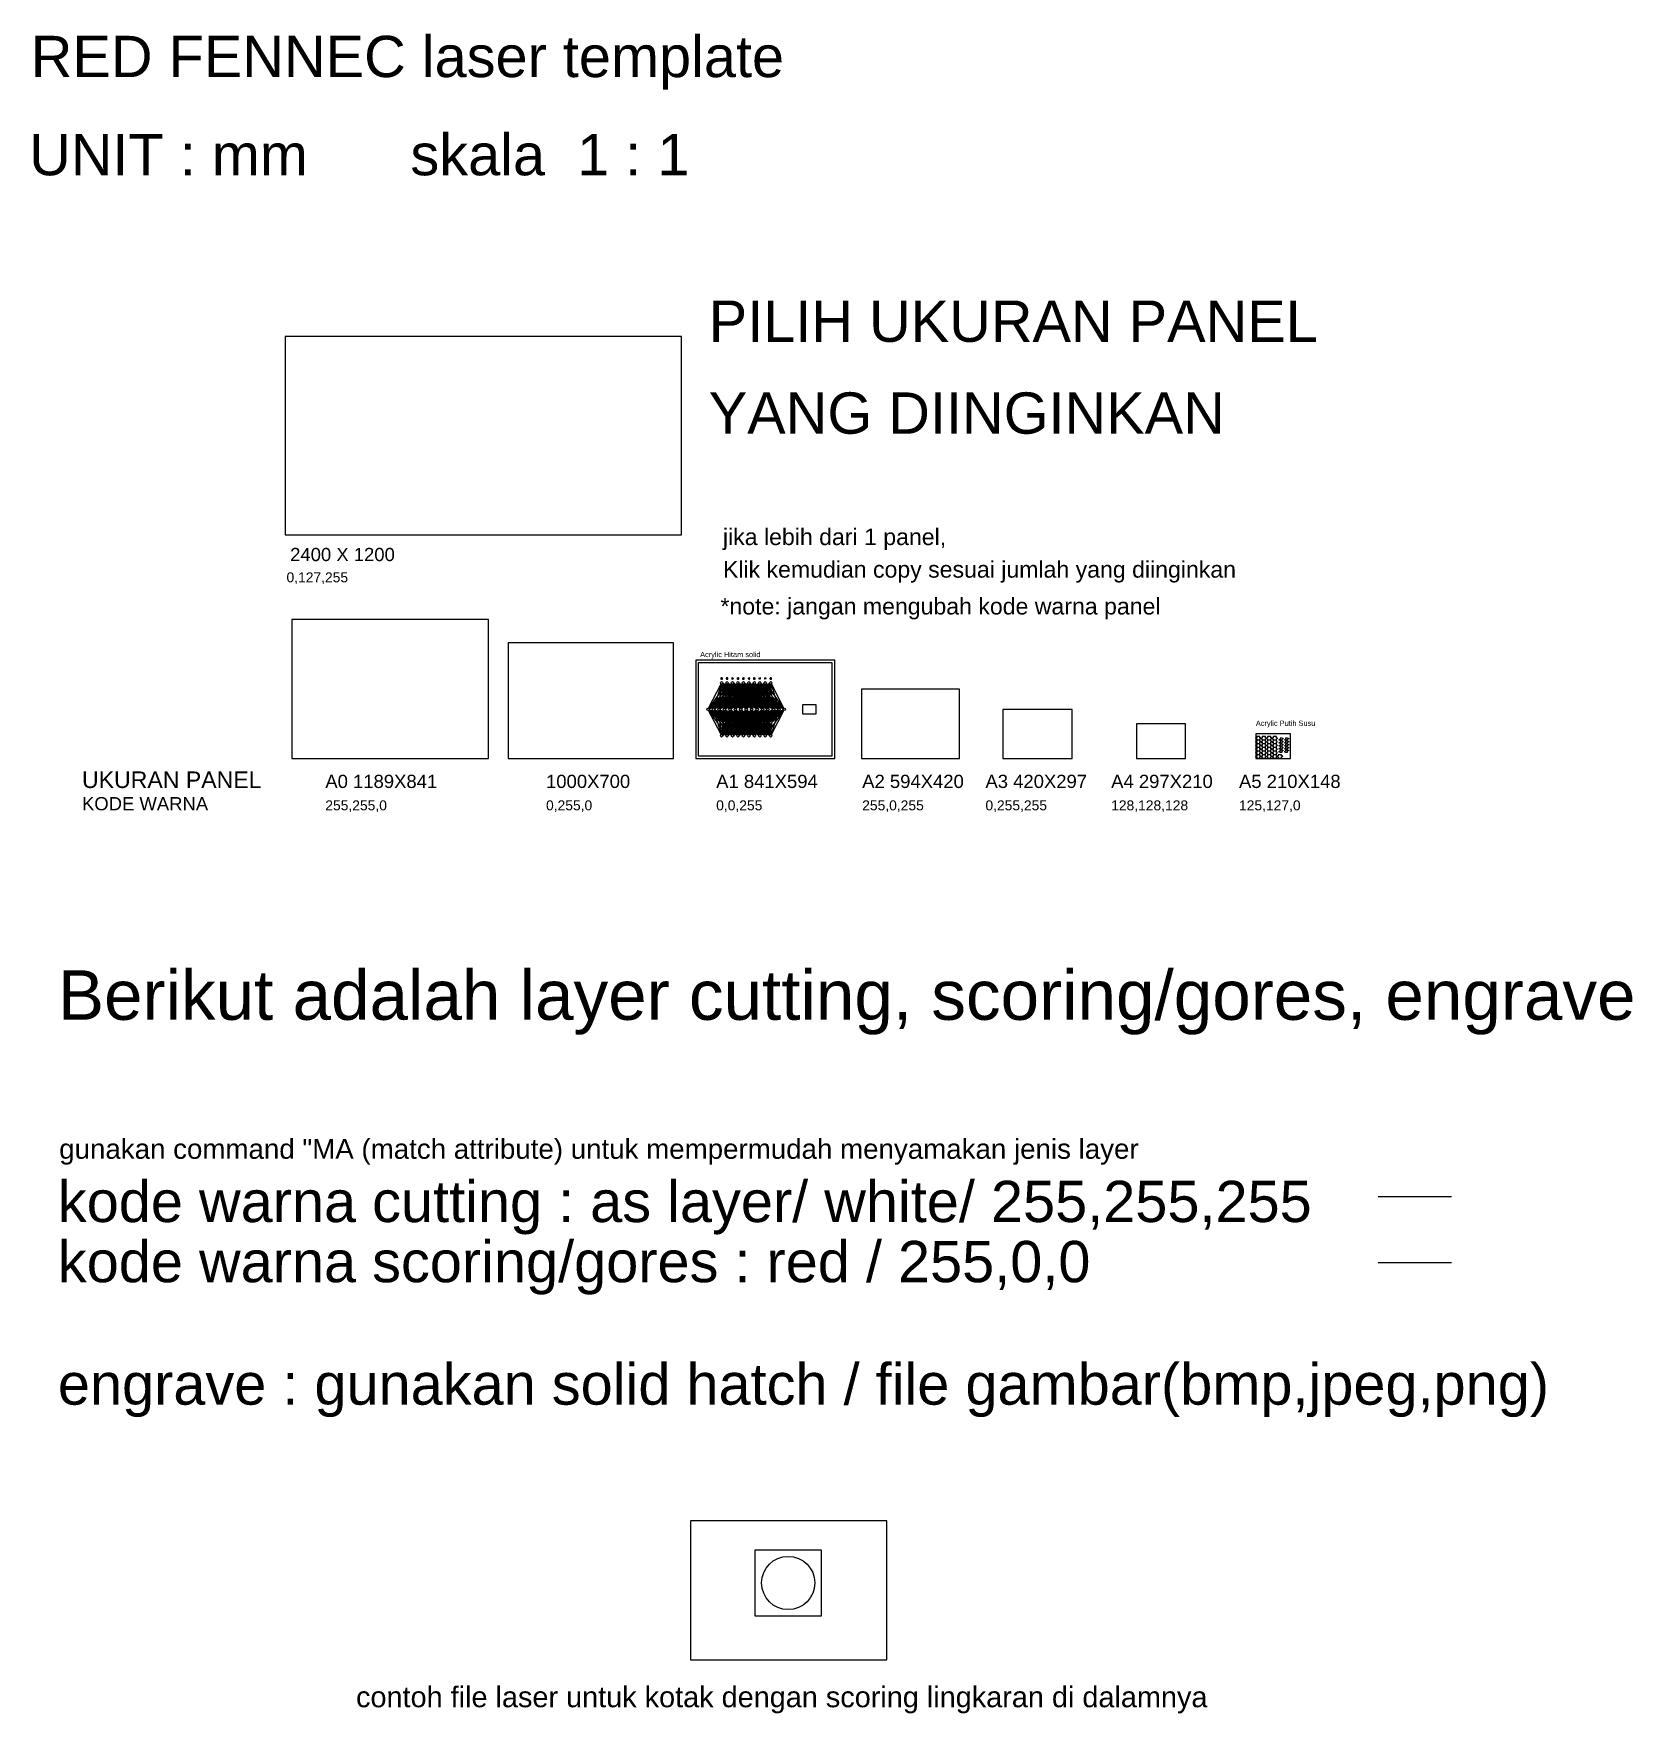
# Model space of a CAD drawing. Header units: inches. Extents: x 1224 to 10902, y 191 to 10356.
import ezdxf
from ezdxf.enums import TextEntityAlignment as Align

# ---------------------------------------------------------------- set-up
doc = ezdxf.new("R2010")
doc.units = ezdxf.units.IN
doc.header["$MEASUREMENT"] = 0
for name, color, linetype in [('CUTTING', 7, 'Continuous'), ('LOCKED', 7, 'Continuous'), ('SCORING', 1, 'Continuous')]:
    doc.layers.add(name, color=color, linetype=linetype)
doc.styles.get("Standard").update_dxf_attribs({"font": 'arial.ttf'})

# ---------------------------------------------------------------- blocks, each defined once
blk = doc.blocks.new('*U3')
at = {"layer": 'CUTTING'}
for p, q in [((-15, 0), (-15, 2.5)), ((-15, 2.5), (-10, 2.5)), ((-15, 0), (-15, -2.5)), ((15, 2.5), (10, 2.5)), ((15, 0), (15, 2.5)), ((15, 0), (15, -2.5)), ((-15, -2.5), (-10, -2.5)), ((15, -2.5), (10, -2.5))]:
    blk.add_line(p, q, dxfattribs=at)
for points in [[(10, 2.5), (10, 10), (-10, 10), (-10, 2.5)], [(-10, -2.5), (-10, -10), (10, -10), (10, -2.5)]]:
    blk.add_lwpolyline(points, dxfattribs=at)
blk = doc.blocks.new('*U4')
at = {"layer": 'CUTTING', "color": 0, "linetype": 'ByBlock', "lineweight": -2, "transparency": 16777216}
for p in [(0, 110), (33, 110), (66, 110), (99, 110), (0, 88), (0, 66), (0, 44), (0, 22), (0, 0), (33, 88), (33, 66), (33, 44), (33, 22), (33, 0), (66, 88), (66, 66), (66, 44), (66, 22), (66, 0), (99, 88), (99, 66), (99, 44), (99, 22), (99, 0)]:
    blk.add_blockref('*U3', p, dxfattribs=at)
blk = doc.blocks.new('*U5')
at = {"layer": 'CUTTING'}
for p, q in [((6, 6), (11, 6)), ((11, 1), (6, 1)), ((11, 6), (11, 1)), ((-11, -6), (-11, -1)), ((-11, -1), (-6, -1)), ((-6, -6), (-11, -6))]:
    blk.add_line(p, q, dxfattribs=at)
for points in [[(6, 6), (-6, 6), (-6, -1)], [(-6, -6), (6, -6), (6, 1)]]:
    blk.add_lwpolyline(points, dxfattribs=at)
blk = doc.blocks.new('*U6')
at = {"layer": 'CUTTING', "color": 0, "linetype": 'ByBlock', "lineweight": -2, "transparency": 16777216}
for p in [(0, 72), (0, 54), (0, 36), (0, 18), (0, 0), (33, 72), (33, 54), (33, 36), (33, 18), (33, 0)]:
    blk.add_blockref('*U5', p, dxfattribs=at)

msp = doc.modelspace()

# ---------------------------------------------------------------- linework, layer by layer
at = {"color": 150}
msp.add_lwpolyline([(2746, 7324), (5146, 7324), (5146, 8524), (2746, 8524)], close=True, dxfattribs=at)
at = {"color": 2}
for points in [[(2788, 5970), (3977, 5970), (3977, 6811), (2788, 6811)], [(5201, 515), (6390, 515), (6390, 1356), (5201, 1356)]]:
    msp.add_lwpolyline(points, close=True, dxfattribs=at)
at = {"color": 3}
msp.add_lwpolyline([(4097, 5970), (5097, 5970), (5097, 6670), (4097, 6670)], close=True, dxfattribs=at)
at = {"color": 5}
msp.add_lwpolyline([(5233, 6564), (5233, 5970), (6074, 5970), (6074, 6564)], close=True, dxfattribs=at)
at = {"color": 6}
msp.add_lwpolyline([(6235, 5970), (6829, 5970), (6829, 6390), (6235, 6390)], close=True, dxfattribs=at)
at = {"color": 4}
msp.add_lwpolyline([(7091, 5970), (7511, 5970), (7511, 6267), (7091, 6267)], close=True, dxfattribs=at)
at = {"color": 8}
msp.add_lwpolyline([(7901, 5970), (8198, 5970), (8198, 6180), (7901, 6180)], close=True, dxfattribs=at)
at = {"color": 30}
msp.add_lwpolyline([(8622, 5970), (8832, 5970), (8832, 6118), (8622, 6118)], close=True, dxfattribs=at)
msp.add_lwpolyline([(5592, 1180), (5992, 1180), (5992, 780), (5592, 780), (5592, 1180)])
at = {"color": 1}
msp.add_circle((5792, 980), 161, dxfattribs=at)
at = {"layer": 'CUTTING'}
for p, q in [((8754, 5982), (8754, 5985)), ((8754, 5985), (8759, 5985)), ((8754, 5982), (8754, 5980)), ((8754, 5980), (8759, 5980)), ((8784, 5985), (8779, 5985)), ((8784, 5980), (8779, 5980)), ((8784, 5982), (8784, 5985)), ((8784, 5982), (8784, 5980)), ((9364, 3318), (9808, 3318))]:
    msp.add_line(p, q, dxfattribs=at)
for points in [[(5248, 6549), (5248, 5985), (6059, 5985), (6059, 6549)], [(5648, 6455), (5648, 6451), (5650, 6451), (5650, 6453), (5658, 6453), (5658, 6455)], [(5879, 6240), (5962, 6240), (5962, 6294), (5879, 6294)]]:
    msp.add_lwpolyline(points, close=True, dxfattribs=at)
for points in [[(5393, 6456), (5392, 6457), (5391, 6457), (5390, 6457), (5389, 6457), (5389, 6457), (5387, 6457), (5386, 6457), (5385, 6456), (5385, 6456), (5385, 6455), (5384, 6454), (5384, 6453)], [(5384, 6453), (5384, 6452), (5384, 6451), (5385, 6450), (5386, 6449)], [(5386, 6453), (5386, 6453), (5386, 6454), (5386, 6454), (5387, 6455), (5387, 6455), (5388, 6454), (5388, 6454), (5389, 6453)], [(5389, 6453), (5389, 6453), (5388, 6452), (5388, 6452), (5387, 6451), (5387, 6451), (5386, 6452), (5386, 6452), (5386, 6453)], [(5386, 6449), (5386, 6449), (5387, 6449), (5388, 6449), (5389, 6449)], [(5389, 6450), (5390, 6451), (5390, 6451), (5391, 6452), (5390, 6453), (5390, 6454), (5390, 6455)], [(5389, 6449), (5389, 6450)], [(5390, 6455), (5391, 6455), (5392, 6454), (5392, 6453), (5393, 6452)], [(5392, 6450), (5394, 6449), (5394, 6449), (5394, 6451), (5394, 6451), (5394, 6452), (5394, 6453), (5394, 6454), (5394, 6455), (5394, 6455), (5393, 6456)], [(5393, 6452), (5392, 6451), (5392, 6450)], [(5422, 6456), (5421, 6457), (5421, 6457), (5420, 6457), (5419, 6457), (5418, 6456), (5418, 6456), (5417, 6455), (5417, 6454), (5417, 6453)], [(5417, 6453), (5417, 6452), (5417, 6451), (5418, 6451), (5418, 6450), (5419, 6449)], [(5419, 6453), (5419, 6453), (5419, 6454), (5420, 6455), (5421, 6454), (5421, 6454), (5421, 6453), (5421, 6453)], [(5421, 6453), (5421, 6452), (5420, 6451), (5419, 6452), (5419, 6453)], [(5419, 6449), (5420, 6449), (5420, 6449), (5421, 6449), (5421, 6450), (5422, 6450), (5422, 6450), (5423, 6449), (5423, 6449), (5424, 6449), (5425, 6449), (5426, 6449)], [(5423, 6457), (5422, 6456), (5422, 6456)], [(5426, 6449), (5426, 6450), (5427, 6451), (5427, 6452), (5427, 6453), (5427, 6454), (5427, 6455), (5427, 6456), (5426, 6457), (5426, 6457), (5424, 6457), (5424, 6457), (5423, 6457), (5423, 6457)], [(5423, 6453), (5423, 6453), (5423, 6454), (5423, 6454), (5424, 6455), (5424, 6455), (5425, 6454), (5425, 6454), (5426, 6453)], [(5426, 6453), (5426, 6453), (5425, 6452), (5425, 6452), (5424, 6451), (5424, 6451), (5423, 6452), (5423, 6452), (5423, 6453)], [(5450, 6457), (5450, 6449), (5454, 6449), (5454, 6451), (5452, 6451), (5452, 6454)], [(5452, 6457), (5450, 6457)], [(5452, 6454), (5460, 6451), (5460, 6453), (5452, 6457)], [(5452, 6454), (5460, 6451), (5460, 6453), (5452, 6457)], [(5485, 6454), (5485, 6455), (5485, 6456), (5484, 6457), (5484, 6457), (5483, 6456), (5483, 6455), (5483, 6454)], [(5483, 6454), (5483, 6454), (5483, 6452), (5484, 6451), (5484, 6451), (5485, 6450)], [(5488, 6451), (5487, 6451), (5486, 6452), (5485, 6453), (5485, 6454)], [(5485, 6450), (5486, 6450), (5486, 6449), (5487, 6449), (5488, 6449)], [(5488, 6456), (5487, 6456), (5487, 6455), (5487, 6454)], [(5487, 6454), (5487, 6453), (5487, 6452), (5488, 6451)], [(5488, 6449), (5489, 6449), (5490, 6449), (5491, 6449), (5492, 6450), (5492, 6450), (5493, 6451), (5493, 6452), (5493, 6453), (5493, 6454), (5493, 6455), (5493, 6456), (5492, 6457)], [(5492, 6457), (5491, 6457), (5490, 6457), (5490, 6457), (5488, 6457), (5488, 6456)], [(5489, 6453), (5489, 6453), (5489, 6454), (5489, 6455), (5490, 6455), (5490, 6455), (5491, 6454), (5491, 6454), (5492, 6453)], [(5492, 6453), (5492, 6453), (5491, 6452), (5491, 6452), (5490, 6452), (5490, 6452), (5489, 6452), (5489, 6452), (5489, 6453)], [(5525, 6457), (5524, 6457), (5523, 6457), (5523, 6457), (5522, 6457), (5521, 6456), (5520, 6455), (5520, 6454), (5520, 6453), (5520, 6452), (5518, 6452), (5518, 6456), (5516, 6456)], [(5516, 6456), (5516, 6450), (5522, 6450), (5522, 6452), (5522, 6453), (5522, 6454), (5523, 6455), (5524, 6454), (5524, 6454), (5524, 6453)], [(5523, 6450), (5525, 6449), (5526, 6450), (5526, 6451), (5526, 6452), (5526, 6453), (5526, 6454), (5526, 6455), (5525, 6456), (5525, 6457)], [(5524, 6453), (5524, 6453), (5524, 6451), (5524, 6451), (5523, 6450)], [(5549, 6456), (5549, 6453), (5555, 6448), (5557, 6448), (5557, 6454), (5559, 6454), (5559, 6456), (5557, 6456), (5557, 6458), (5555, 6458), (5555, 6456)], [(5555, 6454), (5555, 6451), (5549, 6456)], [(5553, 6456), (5553, 6454), (5555, 6454), (5555, 6451), (5555, 6454)], [(5555, 6456), (5553, 6456)], [(5582, 6457), (5582, 6450), (5584, 6450), (5584, 6454), (5586, 6452), (5588, 6452), (5588, 6453), (5588, 6453), (5588, 6454), (5589, 6455), (5590, 6454), (5590, 6454), (5590, 6453)], [(5591, 6457), (5590, 6457), (5589, 6457), (5588, 6457), (5587, 6456), (5587, 6456), (5586, 6454), (5584, 6457), (5582, 6457)], [(5589, 6450), (5591, 6449), (5592, 6450), (5592, 6451), (5592, 6452), (5592, 6453), (5592, 6454), (5592, 6455), (5591, 6456), (5591, 6457)], [(5590, 6453), (5590, 6453), (5590, 6451), (5590, 6451), (5589, 6450)], [(5617, 6453), (5617, 6453), (5617, 6454), (5618, 6454), (5619, 6454), (5619, 6454), (5620, 6453), (5624, 6449), (5625, 6449), (5625, 6457), (5623, 6457), (5623, 6453), (5621, 6455), (5620, 6456), (5620, 6456), (5619, 6457), (5618, 6457), (5618, 6457), (5616, 6456), (5616, 6456), (5615, 6455), (5615, 6454), (5615, 6453)], [(5615, 6453), (5615, 6453), (5615, 6452), (5616, 6451), (5616, 6450), (5617, 6449)], [(5617, 6449), (5618, 6451), (5617, 6452), (5617, 6452), (5617, 6453)], [(5682, 6456), (5682, 6455), (5681, 6454), (5681, 6453)], [(5681, 6453), (5681, 6452), (5682, 6451), (5682, 6450), (5683, 6449), (5684, 6449), (5685, 6449), (5686, 6449), (5687, 6449), (5688, 6449), (5689, 6449), (5690, 6450)], [(5690, 6450), (5691, 6451), (5691, 6452), (5691, 6453), (5691, 6454), (5691, 6455), (5690, 6456), (5689, 6457), (5689, 6457), (5688, 6457), (5686, 6457), (5686, 6457), (5684, 6457), (5683, 6457), (5682, 6456)], [(5683, 6453), (5683, 6454), (5684, 6454), (5684, 6455), (5685, 6455), (5686, 6455), (5686, 6455), (5688, 6455), (5689, 6454), (5689, 6454), (5689, 6453)], [(5689, 6453), (5689, 6453), (5689, 6452), (5689, 6452), (5688, 6451), (5686, 6451), (5686, 6451), (5685, 6451), (5684, 6452), (5683, 6452), (5683, 6453)], [(8779, 5985), (8779, 5992), (8759, 5992), (8759, 5985)], [(8759, 5980), (8759, 5972), (8779, 5972), (8779, 5980)]]:
    msp.add_lwpolyline(points, dxfattribs=at)
for centre in [(5389, 6427), (5422, 6427), (5455, 6427), (5488, 6427), (5521, 6427), (5554, 6427), (5587, 6427), (5620, 6427), (5653, 6427), (5686, 6427), (5307, 6267), (5340, 6267), (5373, 6267), (5406, 6267), (5439, 6267), (5472, 6267), (5505, 6267), (5538, 6267), (5571, 6267), (5604, 6267), (5637, 6267), (5670, 6267), (5703, 6267), (5736, 6267), (5769, 6267), (5389, 6107), (5422, 6107), (5455, 6107), (5488, 6107), (5521, 6107), (5554, 6107), (5587, 6107), (5620, 6107), (5653, 6107), (5686, 6107)]:
    msp.add_circle(centre, 7.5, dxfattribs=at)
at = {"layer": 'SCORING'}
for p, q in [((5310, 6274), (5386, 6421)), ((5311, 6273), (5418, 6421)), ((5312, 6273), (5450, 6422)), ((5483, 6422), (5312, 6272)), ((5581, 6424), (5313, 6271)), ((5313, 6271), (5614, 6424)), ((5313, 6272), (5515, 6423)), ((5313, 6271), (5548, 6423)), ((5646, 6424), (5314, 6270)), ((5314, 6270), (5679, 6424)), ((5387, 6420), (5342, 6274)), ((5419, 6421), (5343, 6274)), ((5451, 6421), (5344, 6273)), ((5345, 6273), (5483, 6422)), ((5516, 6422), (5345, 6272)), ((5614, 6424), (5346, 6271)), ((5346, 6271), (5647, 6424)), ((5548, 6423), (5346, 6272)), ((5346, 6271), (5581, 6423)), ((5679, 6424), (5347, 6270)), ((5373, 6275), (5388, 6420)), ((5375, 6274), (5420, 6420)), ((5376, 6274), (5452, 6421)), ((5484, 6421), (5377, 6273)), ((5378, 6273), (5516, 6422)), ((5378, 6272), (5549, 6422)), ((5647, 6424), (5379, 6271)), ((5379, 6271), (5680, 6424)), ((5581, 6423), (5379, 6272)), ((5379, 6271), (5614, 6423)), ((5390, 6420), (5405, 6275)), ((5437, 6274), (5391, 6420)), ((5393, 6421), (5468, 6274)), ((5394, 6422), (5533, 6273)), ((5500, 6273), (5394, 6421)), ((5395, 6423), (5598, 6272)), ((5565, 6272), (5395, 6422)), ((5396, 6424), (5663, 6271)), ((5696, 6271), (5396, 6424)), ((5396, 6424), (5729, 6270)), ((5762, 6270), (5396, 6424)), ((5630, 6271), (5396, 6423)), ((5421, 6420), (5406, 6275)), ((5453, 6420), (5408, 6274)), ((5409, 6274), (5485, 6421)), ((5410, 6273), (5517, 6421)), ((5549, 6422), (5411, 6273)), ((5411, 6272), (5582, 6422)), ((5680, 6424), (5412, 6271)), ((5614, 6423), (5412, 6272)), ((5412, 6271), (5647, 6423)), ((5438, 6275), (5423, 6420)), ((5424, 6420), (5470, 6274)), ((5501, 6274), (5426, 6421)), ((5566, 6273), (5427, 6422)), ((5427, 6421), (5533, 6273)), ((5631, 6272), (5428, 6423)), ((5428, 6422), (5598, 6272)), ((5696, 6271), (5429, 6424)), ((5429, 6424), (5729, 6271)), ((5762, 6270), (5429, 6424)), ((5429, 6423), (5663, 6271)), ((5439, 6275), (5454, 6420)), ((5486, 6420), (5441, 6274)), ((5518, 6421), (5442, 6274)), ((5443, 6273), (5550, 6421)), ((5582, 6422), (5444, 6273)), ((5444, 6272), (5615, 6422)), ((5647, 6423), (5445, 6272)), ((5445, 6271), (5680, 6423)), ((5456, 6420), (5471, 6275)), ((5503, 6274), (5457, 6420)), ((5459, 6421), (5534, 6274)), ((5460, 6422), (5599, 6273)), ((5566, 6273), (5460, 6421)), ((5461, 6423), (5664, 6272)), ((5631, 6272), (5461, 6422)), ((5462, 6424), (5729, 6271)), ((5762, 6271), (5462, 6424)), ((5696, 6271), (5462, 6423)), ((5472, 6275), (5487, 6420)), ((5519, 6420), (5474, 6274)), ((5551, 6421), (5475, 6274)), ((5476, 6273), (5583, 6421)), ((5615, 6422), (5477, 6273)), ((5477, 6272), (5648, 6422)), ((5680, 6423), (5478, 6272)), ((5489, 6420), (5504, 6275)), ((5536, 6274), (5490, 6420)), ((5492, 6421), (5567, 6274)), ((5493, 6422), (5632, 6273)), ((5599, 6273), (5493, 6421)), ((5494, 6423), (5697, 6272)), ((5664, 6272), (5494, 6422)), ((5495, 6424), (5762, 6271)), ((5729, 6271), (5495, 6423)), ((5505, 6275), (5520, 6420)), ((5507, 6274), (5552, 6420)), ((5584, 6421), (5508, 6274)), ((5509, 6273), (5616, 6421)), ((5648, 6422), (5510, 6273)), ((5510, 6272), (5681, 6422)), ((5522, 6420), (5537, 6275)), ((5569, 6274), (5523, 6420)), ((5525, 6421), (5600, 6274)), ((5526, 6422), (5665, 6273)), ((5632, 6273), (5526, 6421)), ((5527, 6423), (5730, 6272)), ((5697, 6272), (5527, 6422)), ((5762, 6271), (5528, 6423)), ((5553, 6420), (5538, 6275)), ((5540, 6274), (5585, 6420)), ((5617, 6421), (5541, 6274)), ((5542, 6273), (5649, 6421)), ((5681, 6422), (5543, 6273)), ((5570, 6275), (5555, 6420)), ((5556, 6420), (5602, 6274)), ((5633, 6274), (5558, 6421)), ((5698, 6273), (5559, 6422)), ((5559, 6421), (5665, 6273)), ((5763, 6272), (5560, 6423)), ((5560, 6422), (5730, 6272)), ((5586, 6420), (5571, 6275)), ((5573, 6274), (5618, 6420)), ((5650, 6421), (5574, 6274)), ((5575, 6273), (5682, 6421)), ((5603, 6275), (5588, 6420)), ((5589, 6420), (5635, 6274)), ((5666, 6274), (5591, 6421)), ((5731, 6273), (5592, 6422)), ((5592, 6421), (5698, 6273)), ((5593, 6422), (5763, 6272)), ((5619, 6420), (5604, 6275)), ((5606, 6274), (5651, 6420)), ((5683, 6421), (5607, 6274)), ((5636, 6275), (5621, 6420)), ((5622, 6420), (5668, 6274)), ((5699, 6274), (5624, 6421)), ((5764, 6273), (5625, 6422)), ((5625, 6421), (5731, 6273)), ((5652, 6420), (5637, 6275)), ((5639, 6274), (5684, 6420)), ((5669, 6275), (5654, 6420)), ((5655, 6420), (5701, 6274)), ((5732, 6274), (5657, 6421)), ((5658, 6421), (5764, 6273)), ((5685, 6420), (5670, 6275)), ((5702, 6275), (5687, 6420)), ((5688, 6420), (5734, 6274)), ((5765, 6274), (5690, 6421)), ((5386, 6114), (5310, 6261)), ((5418, 6113), (5311, 6261)), ((5450, 6113), (5312, 6262)), ((5312, 6262), (5483, 6112)), ((5313, 6264), (5581, 6111)), ((5614, 6111), (5313, 6264)), ((5515, 6112), (5313, 6263)), ((5548, 6111), (5313, 6263)), ((5314, 6264), (5646, 6110)), ((5679, 6110), (5314, 6264)), ((5342, 6260), (5387, 6114)), ((5343, 6261), (5419, 6114)), ((5344, 6261), (5451, 6113)), ((5483, 6113), (5345, 6262)), ((5345, 6262), (5516, 6112)), ((5346, 6264), (5614, 6111)), ((5647, 6111), (5346, 6264)), ((5346, 6263), (5548, 6112)), ((5581, 6111), (5346, 6263)), ((5347, 6264), (5679, 6110)), ((5388, 6115), (5373, 6260)), ((5420, 6114), (5375, 6260)), ((5452, 6114), (5376, 6261)), ((5377, 6261), (5484, 6113)), ((5516, 6113), (5378, 6262)), ((5549, 6112), (5378, 6262)), ((5379, 6264), (5647, 6111)), ((5680, 6111), (5379, 6264)), ((5379, 6263), (5581, 6112)), ((5614, 6111), (5379, 6263)), ((5405, 6260), (5390, 6115)), ((5391, 6114), (5437, 6260)), ((5468, 6261), (5393, 6114)), ((5533, 6262), (5394, 6113)), ((5394, 6113), (5500, 6261)), ((5598, 6263), (5395, 6112)), ((5395, 6112), (5565, 6262)), ((5663, 6264), (5396, 6111)), ((5396, 6111), (5696, 6264)), ((5729, 6264), (5396, 6110)), ((5396, 6110), (5762, 6264)), ((5396, 6111), (5630, 6263)), ((5406, 6260), (5421, 6115)), ((5408, 6260), (5453, 6114)), ((5485, 6114), (5409, 6261)), ((5517, 6113), (5410, 6261)), ((5411, 6262), (5549, 6113)), ((5582, 6112), (5411, 6262)), ((5412, 6264), (5680, 6111)), ((5412, 6263), (5614, 6112)), ((5647, 6111), (5412, 6263)), ((5423, 6115), (5438, 6260)), ((5470, 6260), (5424, 6114)), ((5426, 6114), (5501, 6261)), ((5427, 6113), (5566, 6262)), ((5533, 6261), (5427, 6113)), ((5428, 6112), (5631, 6263)), ((5598, 6262), (5428, 6112)), ((5429, 6111), (5696, 6264)), ((5729, 6264), (5429, 6111)), ((5429, 6110), (5762, 6264)), ((5663, 6263), (5429, 6111)), ((5454, 6115), (5439, 6260)), ((5441, 6260), (5486, 6114)), ((5442, 6261), (5518, 6114)), ((5550, 6113), (5443, 6261)), ((5444, 6262), (5582, 6113)), ((5615, 6112), (5444, 6262)), ((5445, 6263), (5647, 6112)), ((5680, 6111), (5445, 6263)), ((5471, 6260), (5456, 6115)), ((5457, 6114), (5503, 6260)), ((5534, 6261), (5459, 6114)), ((5599, 6262), (5460, 6113)), ((5460, 6113), (5566, 6261)), ((5664, 6263), (5461, 6112)), ((5461, 6112), (5631, 6262)), ((5729, 6264), (5462, 6111)), ((5462, 6111), (5762, 6264)), ((5462, 6111), (5696, 6263)), ((5487, 6115), (5472, 6260)), ((5474, 6260), (5519, 6114)), ((5475, 6261), (5551, 6114)), ((5583, 6113), (5476, 6261)), ((5477, 6262), (5615, 6113)), ((5648, 6112), (5477, 6262)), ((5478, 6263), (5680, 6112)), ((5504, 6260), (5489, 6115)), ((5490, 6114), (5536, 6260)), ((5567, 6261), (5492, 6114)), ((5632, 6262), (5493, 6113)), ((5493, 6113), (5599, 6261)), ((5697, 6263), (5494, 6112)), ((5494, 6112), (5664, 6262)), ((5762, 6264), (5495, 6111)), ((5495, 6111), (5729, 6263)), ((5520, 6115), (5505, 6260)), ((5552, 6114), (5507, 6260)), ((5508, 6261), (5584, 6114)), ((5616, 6113), (5509, 6261)), ((5510, 6262), (5648, 6113)), ((5681, 6112), (5510, 6262)), ((5537, 6260), (5522, 6115)), ((5523, 6114), (5569, 6260)), ((5600, 6261), (5525, 6114)), ((5665, 6262), (5526, 6113)), ((5526, 6113), (5632, 6261)), ((5730, 6263), (5527, 6112)), ((5527, 6112), (5697, 6262)), ((5528, 6111), (5762, 6263)), ((5538, 6260), (5553, 6115)), ((5585, 6114), (5540, 6260)), ((5541, 6261), (5617, 6114)), ((5649, 6113), (5542, 6261)), ((5543, 6262), (5681, 6113)), ((5555, 6115), (5570, 6260)), ((5602, 6260), (5556, 6114)), ((5558, 6114), (5633, 6261)), ((5559, 6113), (5698, 6262)), ((5665, 6261), (5559, 6113)), ((5560, 6112), (5763, 6263)), ((5730, 6262), (5560, 6112)), ((5571, 6260), (5586, 6115)), ((5618, 6114), (5573, 6260)), ((5574, 6261), (5650, 6114)), ((5682, 6113), (5575, 6261)), ((5588, 6115), (5603, 6260)), ((5635, 6260), (5589, 6114)), ((5591, 6114), (5666, 6261)), ((5592, 6113), (5731, 6262)), ((5698, 6261), (5592, 6113)), ((5763, 6262), (5593, 6112)), ((5604, 6260), (5619, 6115)), ((5651, 6114), (5606, 6260)), ((5607, 6261), (5683, 6114)), ((5621, 6115), (5636, 6260)), ((5668, 6260), (5622, 6114)), ((5624, 6114), (5699, 6261)), ((5625, 6113), (5764, 6262)), ((5731, 6261), (5625, 6113)), ((5637, 6260), (5652, 6115)), ((5684, 6114), (5639, 6260)), ((5654, 6115), (5669, 6260)), ((5701, 6260), (5655, 6114)), ((5657, 6114), (5732, 6261)), ((5764, 6261), (5658, 6113)), ((5670, 6260), (5685, 6115)), ((5687, 6115), (5702, 6260)), ((5734, 6260), (5688, 6114)), ((5690, 6114), (5765, 6261))]:
    msp.add_line(p, q, dxfattribs=at)
at = {"layer": 'SCORING', "color": 1}
msp.add_line((9364, 2919), (9808, 2919), dxfattribs=at)

# ---------------------------------------------------------------- block references
at = {"layer": 'CUTTING'}
for name, p in [('*U4', (8638, 5982)), ('*U6', (8776, 6014))]:
    msp.add_blockref(name, p, dxfattribs=at)

# ---------------------------------------------------------------- texts
at = {"layer": 'LOCKED'}
msp.add_text('RED FENNEC laser template', height=250, dxfattribs=at).set_placement((3487, 10343), align=Align.TOP_CENTER)
for s, height, p in [('skala  1 : 1', 250, (3505, 9499)), ('UNIT : mm', 250, (1197, 9499)), ('PILIH UKURAN PANEL ', 250, (5311, 8491)), ('YANG DIINGINKAN', 250, (5311, 7935)), ('jika lebih dari 1 panel,', 100, (5397, 7261)), ('2400 X 1200', 80, (2777, 7164)), ('Klik kemudian copy sesuai jumlah yang diinginkan', 100, (5397, 7064)), ('0,127,255', 60, (2755, 7036)), ('*note: jangan mengubah kode warna panel', 100, (5382, 6841)), ('UKURAN PANEL', 100, (1517, 5791)), ('A0 1189X841', 80, (2990, 5791)), ('1000X700', 80, (4326, 5791)), ('A1 841X594', 80, (5356, 5791)), ('A2 594X420', 80, (6240, 5791)), ('A3 420X297', 80, (6986, 5791)), ('A4 297X210', 80, (7747, 5791)), ('A5 210X148', 80, (8521, 5791)), ('KODE WARNA', 80, (1517, 5656)), ('255,255,0', 60, (2990, 5656)), ('0,255,0', 60, (4326, 5656)), ('0,0,255', 60, (5356, 5656)), ('255,0,255', 60, (6240, 5656)), ('0,255,255', 60, (6986, 5656)), ('128,128,128', 60, (7747, 5656)), ('125,127,0', 60, (8521, 5656)), ('Berikut adalah layer cutting, scoring/gores, engrave', 300, (1371, 4388)), ('gunakan command "MA (match attribute) untuk mempermudah menyamakan jenis layer', 120, (1379, 3547)), ('kode warna cutting : as layer/ white/ 255,255,255', 250, (1371, 3164)), ('engrave : gunakan solid hatch / file gambar(bmp,jpeg,png)', 250, (1371, 2059)), ('contoh file laser untuk kotak dengan scoring lingkaran di dalamnya', 125, (3176, 228))]:
    msp.add_text(s, height=height, dxfattribs=at).set_placement(p)
at = {"layer": 'LOCKED', "color": 1}
msp.add_text('kode warna scoring/gores : red / 255,0,0', height=250, dxfattribs=at).set_placement((1371, 2800))
at = {"layer": 'LOCKED', "char_height": 32, "attachment_point": 1}
for s, width, insert in [('Acrylic Hitam solid', 379.18, (5259, 6615)), ('Acrylic Putih Susu', 379.71, (8623, 6199))]:
    msp.add_mtext_dynamic_manual_height_columns(s, width=width, gutter_width=160, heights=[0], dxfattribs=dict(at, insert=insert))

doc.saveas('drawing.dxf')
